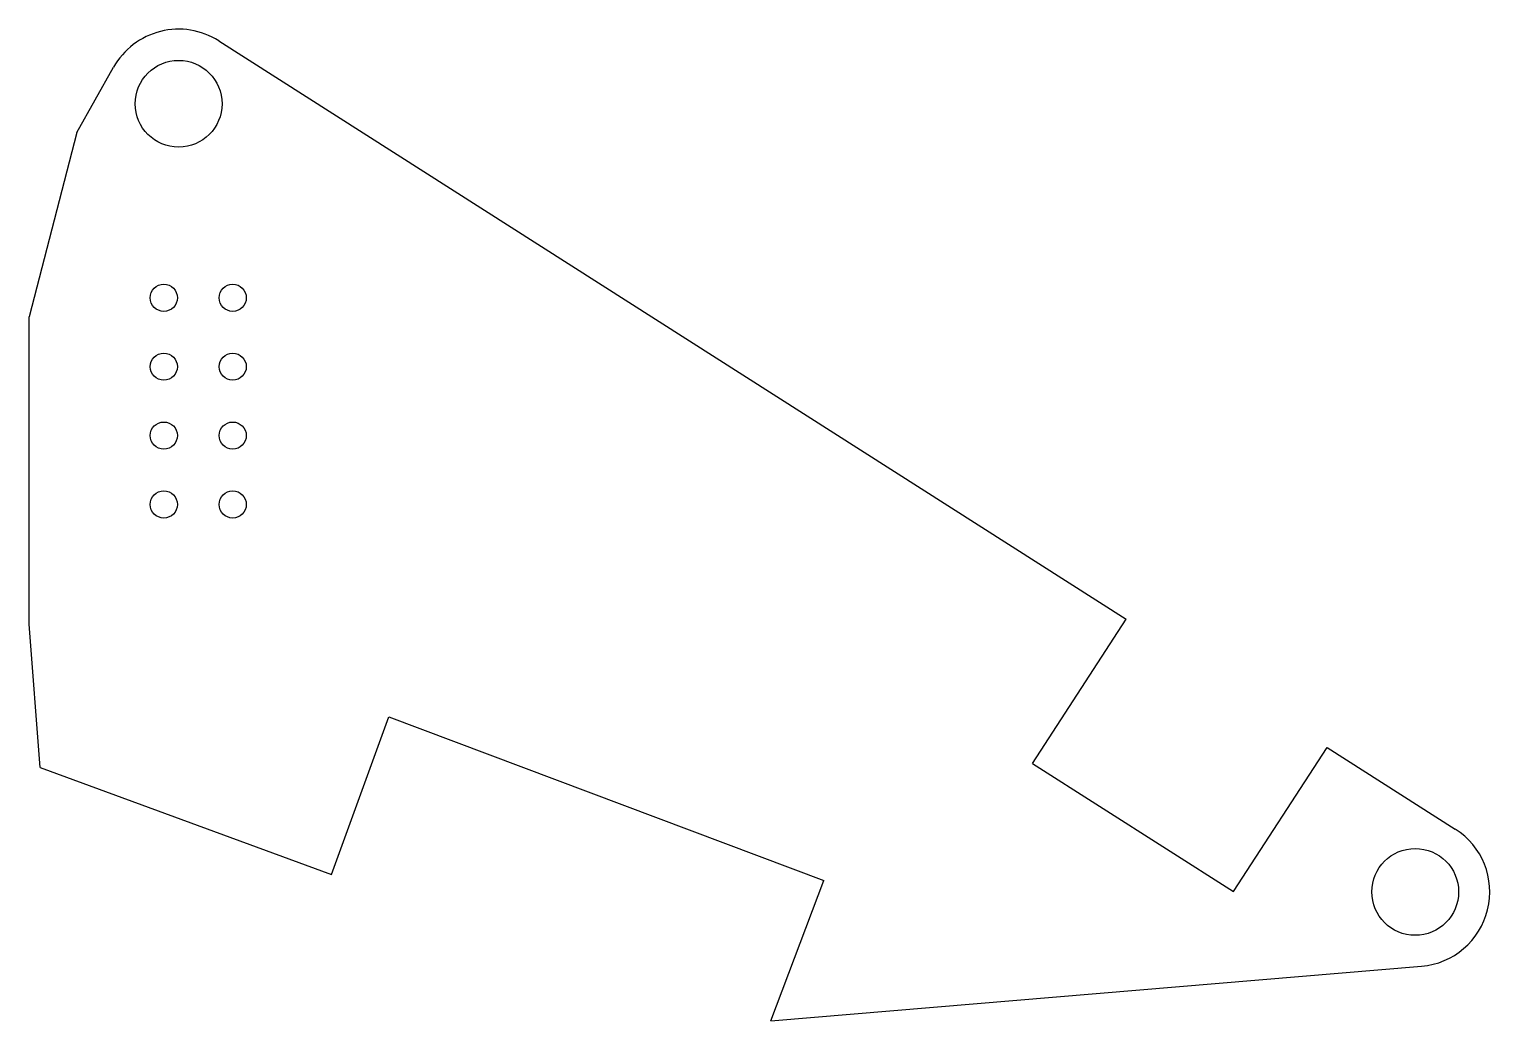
# Model space of a CAD drawing. Header units: millimetres. Extents: x -27.5 to 26.3, y 80.5 to 117.1.
import ezdxf

# ---------------------------------------------------------------- set-up
doc = ezdxf.new("R2010")
doc.units = ezdxf.units.MM
doc.header["$MEASUREMENT"] = 0

msp = doc.modelspace()

# ---------------------------------------------------------------- linework, layer by layer
at = {"linetype": 'Continuous'}
for p, q in [((-20.515, 116.658), (12.935, 95.333)), ((-25.741, 113.282), (-24.392, 115.686)), ((-25.741, 113.282), (-27.502, 106.485)), ((-27.502, 95.147), (-27.502, 106.485)), ((9.482, 90.016), (12.935, 95.333)), ((-27.099, 89.865), (-27.502, 95.147)), ((16.891, 85.292), (20.344, 90.609)), ((20.344, 90.609), (25.065, 87.6)), ((9.482, 90.016), (16.891, 85.292)), ((-0.159, 80.528), (23.817, 82.54))]:
    msp.add_line(p, q, dxfattribs=at)
for p, q in [((-16.364, 85.918), (-14.25, 91.733)), ((-14.25, 91.733), (1.789, 85.707)), ((-27.099, 89.865), (-16.364, 85.918)), ((-0.159, 80.528), (1.789, 85.707))]:
    msp.add_line(p, q)
for centre, radius in [((-21.994, 114.34), 1.6), ((-22.54, 107.186), 0.5), ((-20, 107.186), 0.5), ((-22.54, 104.646), 0.5), ((-20, 104.646), 0.5), ((-22.54, 102.106), 0.5), ((-20, 102.106), 0.5), ((-22.54, 99.566), 0.5), ((-20, 99.566), 0.5), ((23.587, 85.281), 1.6)]:
    msp.add_circle(centre, radius, dxfattribs=at)
for centre, start, end in [((-21.994, 114.34), 57.4814, 150.6897), ((23.587, 85.281), 274.7976, 57.4814)]:
    msp.add_arc(centre, 2.75, start, end, dxfattribs=at)

doc.saveas('drawing.dxf')
